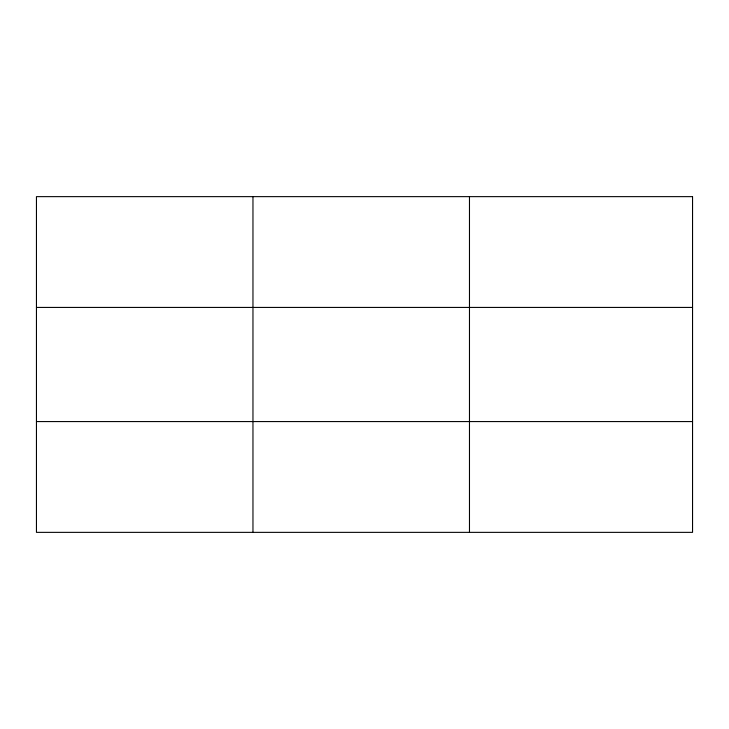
<?xml version="1.0" encoding="UTF-8"?>
<svg xmlns="http://www.w3.org/2000/svg" width="729" height="729" viewBox="0 0 729 729"><rect width="100%" height="100%" fill="white"/><g stroke="black" fill="none" stroke-linecap="round" stroke-linejoin="round"><path stroke-width="1.09" d="M252.963 196.639L252.963 532.361M469.476 196.639L469.476 532.361M36.45 307.428L692.55 307.428M36.45 421.572L692.55 421.572M692.55 196.639L692.55 532.361L36.45 532.361L36.45 196.639L692.55 196.639"/></g></svg>
